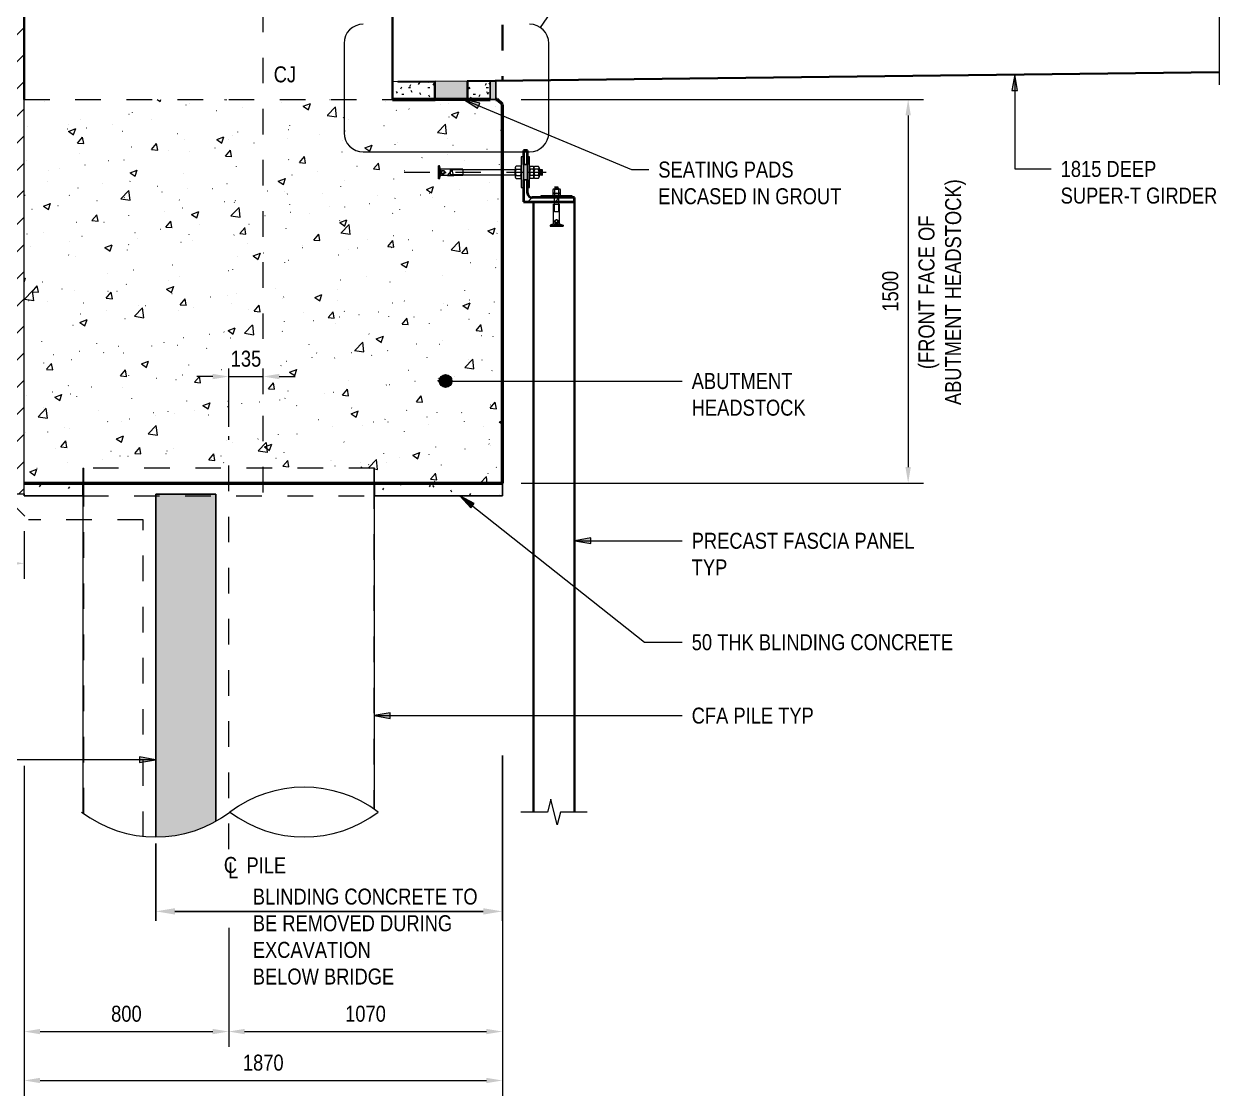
# Model space of a CAD drawing. Header units: metres. Extents: x 500.2 to 528.4, y 0.1 to 23.1.
# Drawn here: x 505.608 to 510.331, y 15.771 to 19.961 of the extents above; entities that cross this region are included whole.
import ezdxf

# ---------------------------------------------------------------- set-up
doc = ezdxf.new("R2010")
doc.units = ezdxf.units.M
for name, pattern in [('JacobsCenter', [0.015, 0.009, -0.0015, 0.003, -0.0015]), ('JacobsDash', [0.0045, 0.003, -0.0015]), ('JacobsGridLine', [0.0145, 0.01, -0.001, 0.0025, -0.001])]:
    doc.linetypes.add(name, pattern=pattern)
doc.layers.get('Defpoints').update_dxf_attribs({"color": 41})
for name, color, linetype, lineweight in [('A-ANNO-DIMS', 7, 'Continuous', 9), ('A-ANNO-NOTE', 7, 'Continuous', 9), ('A-ANNO-SYMB', 7, 'Continuous', 9), ('A-DETL', 7, 'Continuous', 13), ('A-DETL-GENF', 7, 'Continuous', 9), ('A-GENM', 7, 'Continuous', 35), ('G-ANNO-TEXT', 7, 'Continuous', 9), ('S-BEAM', 7, 'Continuous', 50), ('S-BEAM-HDLN', 7, 'JacobsDash', 18), ('S-FNDN', 7, 'Continuous', 50), ('S-FNDN-HDLN', 7, 'JacobsDash', 18), ('S-GRID', 7, 'Continuous', 9)]:
    doc.layers.add(name, color=color, linetype=linetype, lineweight=lineweight)
doc.styles.add('Arial Narrow', font='ARIALN.TTF', dxfattribs={"height": 0.0625})
doc.dimstyles.new('____ddd____', dxfattribs={"dimscale": 0.3048, "dimtxt": 0.063964, "dimasz": 0.246063, "dimexe": 0.123031, "dimexo": 0.082021, "dimgap": 0.04101, "dimtad": 1, "dimdec": 0, "dimlfac": 1000, "dimzin": 0, "dimdsep": 46, "dimtxsty": 'Arial Narrow', "dimsah": 1, "dimcen": 0.09, "dimaunit": 1, "dimadec": 4, "dimazin": 0, "dimtfac": 1, "dimtdec": 4, "dimtix": 1, "dimtmove": 0, "dimatfit": 3, "dimfxl": 1, "dimtvp": 1, "dimtolj": 1, "dimtzin": 0, "dimarcsym": 2})
doc.dimstyles.new('Dimension_Standard_O__mm_', dxfattribs={"dimscale": 0.3048, "dimtxt": 0.063964, "dimasz": 0.205052, "dimexe": 0.19685, "dimexo": 0.123031, "dimgap": 0.123031, "dimtad": 1, "dimdec": 0, "dimlfac": 1000, "dimzin": 0, "dimdsep": 46, "dimtxsty": 'Arial Narrow', "dimsah": 1, "dimcen": 0.09, "dimaunit": 1, "dimadec": 4, "dimazin": 0, "dimtfac": 1, "dimtdec": 4, "dimtix": 1, "dimtmove": 0, "dimatfit": 3, "dimfxl": 1, "dimtvp": 1, "dimtfill": 1, "dimtolj": 1, "dimtzin": 0, "dimlwd": 18, "dimlwe": 18, "dimarcsym": 2})
doc.dimstyles.new('Dimension_Standard_O__mm__1', dxfattribs={"dimscale": 0.3048, "dimtxt": 0.063964, "dimasz": 0.205052, "dimexe": 0.19685, "dimexo": 0.123031, "dimgap": 0.123031, "dimtad": 1, "dimdec": 0, "dimlfac": 1000, "dimzin": 0, "dimdsep": 46, "dimtxsty": 'Arial Narrow', "dimsah": 1, "dimcen": 0.09, "dimaunit": 1, "dimadec": 4, "dimazin": 0, "dimtfac": 1, "dimtdec": 4, "dimtix": 1, "dimtmove": 2, "dimatfit": 3, "dimfxl": 1, "dimtvp": 1, "dimtfill": 1, "dimtolj": 1, "dimtzin": 0, "dimlwd": 18, "dimlwe": 18, "dimarcsym": 2})
pattern_1 = [(45, (506.526, 21.821), (-0.053033, 0.053033), [])]
pattern_2 = [(0, (506.526, 21.821), (0.1016, 0.0254), [0.00838, -0.06782, 0.00838, -0.06782, -0.4064]), (0, (506.526, 21.821), (0.1016, 0.0254), [-0.1524, 0.00838, -0.14402, 0.00838, -0.06782, -0.1778]), (0, (506.526, 21.821), (0.1016, 0.0254), [-0.381, 0.00838, -0.04242, 0.00838, -0.11862]), (120, (506.564, 21.834), (-0.07279705, 0.07528818), [0.00838, -0.06782, 0.00838, -0.06782, -0.4064]), (120, (506.564, 21.834), (-0.07279705, 0.07528818), [-0.1524, 0.00838, -0.14402, 0.00838, -0.06782, -0.1778]), (120, (506.564, 21.834), (-0.07279705, 0.07528818), [-0.381, 0.00838, -0.04242, 0.00838, -0.11862]), (240, (506.577, 21.884), (-0.02880295, -0.10068818), [0.00838, -0.06782, 0.00838, -0.06782, -0.4064]), (240, (506.577, 21.884), (-0.02880295, -0.10068818), [-0.1524, 0.00838, -0.14402, 0.00838, -0.06782, -0.1778]), (240, (506.577, 21.884), (-0.02880295, -0.10068818), [-0.381, 0.00838, -0.04242, 0.00838, -0.11862])]
pattern_3 = [(45, (506.526, 21.821), (-0.008838835, 0.008838835), [])]

# ---------------------------------------------------------------- blocks, each defined once
blk = doc.blocks.new('BR08_20_GEN_WPC_PrecastPanel_Wall__4point - BR08_20_GEN_WPC_PrecastPanel_Wall__4point-8287844-DRG-2873066 - SECTION 1')
at = {"layer": 'A-GENM'}
for p, q in [((507.6, 19.2668), (507.6, 16.8802)), ((507.76, 16.8802), (507.76, 19.2668))]:
    blk.add_line(p, q, dxfattribs=at)
blk = doc.blocks.new('01_SFO_FRP_Pile_CastInPlace_CS_BR08 - CAST-IN-PLACE PILE - 1200-8661059-DRG-2873066 - SECTION 1')
at = {"layer": 'A-DETL', "linetype": 'JacobsDash'}
blk.add_line((506.9774, 18.225), (505.838, 18.225), dxfattribs=at)
at = {"layer": 'S-FNDN', "lineweight": 13}
for p, q in [((505.838, 18.225), (505.838, 16.8764)), ((506.9774, 16.8906), (506.9774, 18.225))]:
    blk.add_line(p, q, dxfattribs=at)
at = {"layer": 'S-FNDN-HDLN'}
for p, q in [((505.838, 18.225), (505.8407, 18.225)), ((505.8407, 18.1666), (505.8407, 18.225)), ((506.9748, 18.225), (506.9748, 18.1666)), ((506.9748, 18.225), (506.9774, 18.225)), ((505.8407, 16.8745), (505.8407, 18.1665)), ((506.9748, 18.1665), (506.9748, 16.8924))]:
    blk.add_line(p, q, dxfattribs=at)
blk = doc.blocks.new('CS_DET_Pile-Column_BreakLine - CS_Tubular BreakLine-5419999-DRG-2873066 - SECTION 1')
at = {"layer": 'A-DETL-GENF', "lineweight": 18}
for centre, start, end in [((506.7026, 16.4959), 52.9573, 127.0427), ((506.1226, 17.2644), 232.9573, 307.0427), ((506.7026, 17.2644), 232.9573, 307.0427)]:
    blk.add_arc(centre, 0.4814, start, end, dxfattribs=at)
blk = doc.blocks.new('JAC_DIT_Steel_Beam_EA_Section_2D - EA200x200x16-6247310-DRG-2873066 - SECTION 1')
at = {"layer": 'A-DETL-GENF'}
h = blk.add_hatch(dxfattribs=at)
h.set_pattern_fill('FP_4', color=256, style=0, pattern_type=2)
h.set_pattern_definition(pattern_1)
h.paths.add_polyline_path([(507.76, 19.2668), (507.76, 19.2828), (507.594, 19.2828), (507.585, 19.2852), (507.5784, 19.2918), (507.576, 19.3008), (507.576, 19.3518), (507.56, 19.3518), (507.56, 19.2668), (507.7187, 19.2668)])
h.paths.add_polyline_path([(507.5653, 19.4118), (507.576, 19.4118), (507.576, 19.4668), (507.56, 19.4668), (507.56, 19.4118)])
at = {"layer": 'A-DETL-GENF', "lineweight": 40}
for p, q in [((507.56, 19.4668), (507.56, 19.4118)), ((507.576, 19.4668), (507.56, 19.4668)), ((507.576, 19.4118), (507.576, 19.4668)), ((507.56, 19.3518), (507.56, 19.2668)), ((507.576, 19.3008), (507.576, 19.3518)), ((507.76, 19.2828), (507.594, 19.2828)), ((507.76, 19.2668), (507.76, 19.2828)), ((507.56, 19.2668), (507.76, 19.2668))]:
    blk.add_line(p, q, dxfattribs=at)
blk.add_arc((507.594, 19.3008), 0.018, 180, 270, dxfattribs=at)
blk = doc.blocks.new('BREAK LINE - INPUT VIEW SCALE_R13 - Std Break-8198805-DRG-2873066 - SECTION 1')
at = {"layer": 'A-DETL-GENF'}
for p, q in [((507.6675, 16.9302), (507.655, 16.8802)), ((507.6925, 16.8302), (507.6675, 16.9302)), ((507.655, 16.8802), (507.55, 16.8802)), ((507.705, 16.8802), (507.6925, 16.8302)), ((507.81, 16.8802), (507.705, 16.8802))]:
    blk.add_line(p, q, dxfattribs=at)
blk = doc.blocks.new('BREAK LINE - INPUT VIEW SCALE_R13 - Std Break-5547156-DRG-2873066 - SECTION 1')
at = {"layer": 'A-DETL-GENF'}
for p, q in [((510.2806, 21.9428), (510.2806, 20.8583)), ((510.3306, 20.8458), (510.2306, 20.8208)), ((510.2806, 20.8583), (510.3306, 20.8458)), ((510.2306, 20.8208), (510.2806, 20.8083)), ((510.2806, 20.8083), (510.2806, 19.7237))]:
    blk.add_line(p, q, dxfattribs=at)
blk = doc.blocks.new('DIMBLOCK1-DRG-2873066 - SECTION 1')
at = {"layer": 'A-ANNO-DIMS', "color": 0, "lineweight": 18, "transparency": 16777216}
for p, q in [((507.5509, 19.6668), (509.1248, 19.6668)), ((509.0648, 19.6043), (509.0648, 18.2291)), ((507.5509, 18.1666), (509.1248, 18.1666))]:
    blk.add_line(p, q, dxfattribs=at)
at = {"layer": 'A-ANNO-DIMS', "color": 0, "transparency": 16777216}
for points in [[(509.0543, 19.6043), (509.0752, 19.6043), (509.0648, 19.6668)], [(509.0543, 18.2291), (509.0752, 18.2291), (509.0648, 18.1666)]]:
    blk.add_solid(points, dxfattribs=at)
at = {"layer": 'Defpoints', "color": 0, "transparency": 16777216}
for p in [(507.5134, 19.6668), (507.5134, 18.1666), (509.0648, 18.1666)]:
    blk.add_point(p, dxfattribs=at)
at = {"layer": 'A-ANNO-DIMS', "color": 0, "lineweight": 18, "transparency": 16777216, "insert": (508.9953, 18.9167), "char_height": 0.0625, "width": 0.190066, "attachment_point": 5, "rotation": 90, "style": 'Arial Narrow', "bg_fill": 3, "box_fill_scale": 1.1, "bg_fill_color": 256, "bg_fill_true_color": 13158600, "bg_fill_transparency": 0}
blk.add_mtext('\\A1;1500', dxfattribs=at)
blk = doc.blocks.new('DIMBLOCK2-DRG-2873066 - SECTION 1')
at = {"layer": 'A-ANNO-DIMS', "color": 0, "lineweight": 18, "transparency": 16777216}
for p, q in [((504.6079, 18.0514), (504.6079, 17.7927)), ((505.6079, 17.9784), (505.6079, 17.7927)), ((504.6704, 17.8527), (504.8338, 17.8527)), ((505.5454, 17.8527), (505.3834, 17.8527))]:
    blk.add_line(p, q, dxfattribs=at)
at = {"layer": 'A-ANNO-DIMS', "color": 0, "transparency": 16777216}
for points in [[(504.6704, 17.8631), (504.6704, 17.8423), (504.6079, 17.8527)], [(505.5454, 17.8631), (505.5454, 17.8423), (505.6079, 17.8527)]]:
    blk.add_solid(points, dxfattribs=at)
at = {"layer": 'Defpoints', "color": 0, "transparency": 16777216}
for p in [(504.6079, 18.0889), (505.6079, 18.0159), (505.6079, 17.8527)]:
    blk.add_point(p, dxfattribs=at)
at = {"layer": 'A-ANNO-DIMS', "color": 0, "lineweight": 18, "transparency": 16777216, "insert": (504.8052, 17.971), "char_height": 0.0625, "width": 0.606748, "attachment_point": 1, "line_spacing_factor": 0.974696, "style": 'Arial Narrow', "bg_fill": 3, "box_fill_scale": 1.1, "bg_fill_color": 256, "bg_fill_true_color": 13158600, "bg_fill_transparency": 0}
blk.add_mtext('\\A1;1000NOM TYP', dxfattribs=at)
blk = doc.blocks.new('DIMBLOCK4-DRG-2873066 - SECTION 1')
at = {"layer": 'A-ANNO-DIMS', "color": 0, "lineweight": 18, "transparency": 16777216}
for p, q in [((505.6079, 17.0608), (505.6079, 15.962)), ((506.4077, 16.4275), (506.4077, 15.962)), ((505.6704, 16.022), (506.3452, 16.022))]:
    blk.add_line(p, q, dxfattribs=at)
at = {"layer": 'A-ANNO-DIMS', "color": 0, "transparency": 16777216}
for points in [[(505.6704, 16.0324), (505.6704, 16.0116), (505.6079, 16.022)], [(506.3452, 16.0324), (506.3452, 16.0116), (506.4077, 16.022)]]:
    blk.add_solid(points, dxfattribs=at)
at = {"layer": 'Defpoints', "color": 0, "transparency": 16777216}
for p in [(505.6079, 17.0983), (506.4077, 16.465), (506.4077, 16.022)]:
    blk.add_point(p, dxfattribs=at)
at = {"layer": 'A-ANNO-DIMS', "color": 0, "lineweight": 18, "transparency": 16777216, "insert": (506.0078, 16.0914), "char_height": 0.0625, "width": 0.142549, "attachment_point": 5, "style": 'Arial Narrow', "bg_fill": 3, "box_fill_scale": 1.1, "bg_fill_color": 256, "bg_fill_true_color": 13158600, "bg_fill_transparency": 0}
blk.add_mtext('\\A1;800', dxfattribs=at)
blk = doc.blocks.new('DIMBLOCK5-DRG-2873066 - SECTION 1')
at = {"layer": 'A-ANNO-DIMS', "color": 0, "lineweight": 18, "transparency": 16777216}
for p, q in [((507.4779, 17.0608), (507.4779, 15.962)), ((506.4077, 16.4275), (506.4077, 15.962)), ((506.4702, 16.022), (507.4154, 16.022))]:
    blk.add_line(p, q, dxfattribs=at)
at = {"layer": 'A-ANNO-DIMS', "color": 0, "transparency": 16777216}
for points in [[(506.4702, 16.0324), (506.4702, 16.0116), (506.4077, 16.022)], [(507.4154, 16.0324), (507.4154, 16.0116), (507.4779, 16.022)]]:
    blk.add_solid(points, dxfattribs=at)
at = {"layer": 'Defpoints', "color": 0, "transparency": 16777216}
for p in [(507.4779, 17.0983), (506.4077, 16.465), (507.4779, 16.022)]:
    blk.add_point(p, dxfattribs=at)
at = {"layer": 'A-ANNO-DIMS', "color": 0, "lineweight": 18, "transparency": 16777216, "insert": (506.9428, 16.0914), "char_height": 0.0625, "width": 0.190066, "attachment_point": 5, "style": 'Arial Narrow', "bg_fill": 3, "box_fill_scale": 1.1, "bg_fill_color": 256, "bg_fill_true_color": 13158600, "bg_fill_transparency": 0}
blk.add_mtext('\\A1;1070', dxfattribs=at)
blk = doc.blocks.new('DIMBLOCK6-DRG-2873066 - SECTION 1')
at = {"layer": 'A-ANNO-DIMS', "color": 0, "lineweight": 18, "transparency": 16777216}
for p, q in [((505.6079, 17.0608), (505.6079, 15.7707)), ((507.4779, 17.0608), (507.4779, 15.7707)), ((505.6704, 15.8307), (507.4154, 15.8307))]:
    blk.add_line(p, q, dxfattribs=at)
at = {"layer": 'A-ANNO-DIMS', "color": 0, "transparency": 16777216}
for points in [[(505.6704, 15.8411), (505.6704, 15.8203), (505.6079, 15.8307)], [(507.4154, 15.8411), (507.4154, 15.8203), (507.4779, 15.8307)]]:
    blk.add_solid(points, dxfattribs=at)
at = {"layer": 'Defpoints', "color": 0, "transparency": 16777216}
for p in [(505.6079, 17.0983), (507.4779, 17.0983), (507.4779, 15.8307)]:
    blk.add_point(p, dxfattribs=at)
at = {"layer": 'A-ANNO-DIMS', "color": 0, "lineweight": 18, "transparency": 16777216, "insert": (506.5429, 15.9001), "char_height": 0.0625, "width": 0.190066, "attachment_point": 5, "style": 'Arial Narrow', "bg_fill": 3, "box_fill_scale": 1.1, "bg_fill_color": 256, "bg_fill_true_color": 13158600, "bg_fill_transparency": 0}
blk.add_mtext('\\A1;1870', dxfattribs=at)
blk = doc.blocks.new('DIMBLOCK7-DRG-2873066 - SECTION 1')
at = {"layer": 'A-ANNO-DIMS', "color": 0, "lineweight": 18, "transparency": 16777216}
for p, q in [((506.4077, 18.3869), (506.4077, 18.6432)), ((506.5429, 18.5142), (506.5429, 18.6432)), ((506.3452, 18.5832), (506.2827, 18.5832)), ((506.4077, 18.5832), (506.5429, 18.5832)), ((506.6054, 18.5832), (506.6679, 18.5832))]:
    blk.add_line(p, q, dxfattribs=at)
at = {"layer": 'A-ANNO-DIMS', "color": 0, "transparency": 16777216}
for points in [[(506.3452, 18.5936), (506.3452, 18.5728), (506.4077, 18.5832)], [(506.6054, 18.5936), (506.6054, 18.5728), (506.5429, 18.5832)]]:
    blk.add_solid(points, dxfattribs=at)
at = {"layer": 'Defpoints', "color": 0, "transparency": 16777216}
for p in [(506.5429, 18.5832), (506.5429, 18.4767), (506.4077, 18.3494)]:
    blk.add_point(p, dxfattribs=at)
at = {"layer": 'A-ANNO-DIMS', "color": 0, "lineweight": 18, "transparency": 16777216, "insert": (506.4753, 18.6526), "char_height": 0.0625, "width": 0.142549, "attachment_point": 5, "style": 'Arial Narrow', "bg_fill": 3, "box_fill_scale": 1.1, "bg_fill_color": 256, "bg_fill_true_color": 13158600, "bg_fill_transparency": 0}
blk.add_mtext('\\A1;135', dxfattribs=at)
blk = doc.blocks.new('CS_Annot_Centreline Symbol2 - CS_Annot_Centreline Symbol-5074296-DRG-2873066 - SECTION 1')
at = {"layer": 'A-ANNO-NOTE', "char_height": 0.0625, "attachment_point": 1, "rotation": 0, "style": 'Arial Narrow'}
for s, insert, width in [('C  ', (506.511, 22.5479), 0.110232), ('L', (506.5281, 22.5268), 0.048101)]:
    blk.add_mtext(s, dxfattribs=dict(at, insert=insert, width=width))
blk = doc.blocks.new('DIMBLOCK8-DRG-2873066 - SECTION 1')
at = {"layer": 'A-ANNO-DIMS', "color": 0, "lineweight": -2, "transparency": 16777216}
for p, q in [((507.4779, 17.1019), (507.4779, 16.4545)), ((506.1227, 16.758), (506.1227, 16.4545)), ((506.1977, 16.492), (507.4029, 16.492))]:
    blk.add_line(p, q, dxfattribs=at)
at = {"layer": 'A-ANNO-DIMS', "color": 0, "transparency": 16777216}
for points in [[(506.1977, 16.5045), (506.1977, 16.4795), (506.1227, 16.492)], [(507.4029, 16.5045), (507.4029, 16.4795), (507.4779, 16.492)]]:
    blk.add_solid(points, dxfattribs=at)
at = {"layer": 'Defpoints', "color": 0, "transparency": 16777216}
for p in [(507.4779, 17.1269), (506.1227, 16.783), (507.4779, 16.492)]:
    blk.add_point(p, dxfattribs=at)
at = {"layer": 'A-ANNO-DIMS', "color": 0, "transparency": 16777216, "insert": (506.8003, 16.5416), "char_height": 0.0625, "attachment_point": 5, "style": 'Arial Narrow'}
blk.add_mtext('\\A1;\u200e', dxfattribs=at)

msp = doc.modelspace()

# ---------------------------------------------------------------- hatches: boundary and pattern name
at = {"layer": 'A-DETL-GENF'}
h = msp.add_hatch(dxfattribs=at)
h.set_pattern_fill('FP_4', color=256, style=0, pattern_type=2)
h.set_pattern_definition(pattern_1)
h.paths.add_polyline_path([(505.5079, 18.1244), (505.6079, 18.1244), (505.6079, 21.4478), (505.5079, 21.4468), (505.5079, 18.1665)])
h = msp.add_hatch(dxfattribs=at)
h.set_pattern_fill('FP_6', color=256, style=0, pattern_type=2)
h.set_pattern_definition(pattern_2)
h.paths.add_polyline_path([(507.2123, 19.667), (507.2123, 19.7371), (507.0479, 19.7352), (507.0479, 19.667)])
at = {"layer": 'A-DETL-GENF', "true_color": 0x808080}
for points in [[(507.2154, 19.6669), (507.3404, 19.667), (507.3404, 19.7387), (507.2154, 19.7372), (507.2154, 19.667)], [(507.4301, 19.6668), (507.452, 19.667), (507.452, 19.7374), (507.4301, 19.7371), (507.4301, 19.667)]]:
    msp.add_hatch(color=8, dxfattribs=at).paths.add_polyline_path(points)
at = {"layer": 'A-DETL-GENF'}
h = msp.add_hatch(dxfattribs=at)
h.set_pattern_fill('FP_6', color=256, style=0, pattern_type=2)
h.set_pattern_definition(pattern_2)
h.paths.add_polyline_path([(507.4301, 19.667), (507.4301, 19.7397), (507.3423, 19.7387), (507.3423, 19.667)])
at = {"layer": 'A-DETL-GENF', "true_color": 0xffffff}
msp.add_hatch(color=7, dxfattribs=at).paths.add_polyline_path([(507.5711, 19.3518), (507.576, 19.3518), (507.576, 19.4118), (507.56, 19.4118), (507.56, 19.3518), (507.5624, 19.3518)])
at = {"layer": 'A-DETL-GENF'}
h = msp.add_hatch(dxfattribs=at)
h.set_pattern_fill('FP_7', color=256, style=0, pattern_type=2)
h.set_pattern_definition(pattern_3)
h.paths.add_polyline_path([(507.2456, 19.3758), (507.2472, 19.376), (507.2486, 19.3766), (507.2499, 19.3776), (507.2508, 19.3788), (507.2514, 19.3803), (507.2516, 19.3818), (507.2514, 19.3834), (507.2508, 19.3848), (507.2499, 19.3861), (507.2486, 19.387), (507.2472, 19.3876), (507.2456, 19.3878), (507.2441, 19.3876), (507.2426, 19.387), (507.2414, 19.3861), (507.2404, 19.3848), (507.2398, 19.3834), (507.2396, 19.3818), (507.2398, 19.3803), (507.2404, 19.3788), (507.2414, 19.3776), (507.2426, 19.3766), (507.2441, 19.376)])
h = msp.add_hatch(dxfattribs=at)
h.set_pattern_fill('FP_7', color=256, style=0, pattern_type=2)
h.set_pattern_definition(pattern_3)
h.paths.add_polyline_path([(507.69, 19.1833), (507.6916, 19.1835), (507.693, 19.1841), (507.6943, 19.185), (507.6952, 19.1863), (507.6958, 19.1877), (507.696, 19.1893), (507.6958, 19.1908), (507.6952, 19.1923), (507.6943, 19.1935), (507.693, 19.1945), (507.6916, 19.1951), (507.69, 19.1953), (507.6885, 19.1951), (507.687, 19.1945), (507.6858, 19.1935), (507.6848, 19.1923), (507.6842, 19.1908), (507.684, 19.1893), (507.6842, 19.1877), (507.6848, 19.1863), (507.6858, 19.185), (507.687, 19.1841), (507.6885, 19.1835)])
h = msp.add_hatch(dxfattribs=at)
h.set_pattern_fill('FP_3', color=256, style=0, pattern_type=2)
h.set_pattern_definition([(0, (506.526, 21.821), (0.2032, 0.0508), [0.00838, -0.14402, 0.00838, -0.14402, -0.8128]), (0, (506.526, 21.821), (0.2032, 0.0508), [-0.3048, 0.00838, -0.29642, 0.00838, -0.14402, -0.3556]), (0, (506.526, 21.821), (0.2032, 0.0508), [-0.762, 0.00838, -0.09322, 0.00838, -0.24562]), (120, (506.602, 21.846), (-0.1455941, 0.15057636), [0.00838, -0.14402, 0.00838, -0.14402, -0.8128]), (120, (506.602, 21.846), (-0.1455941, 0.15057636), [-0.3048, 0.00838, -0.29642, 0.00838, -0.14402, -0.3556]), (120, (506.602, 21.846), (-0.1455941, 0.15057636), [-0.762, 0.00838, -0.09322, 0.00838, -0.24562]), (240, (506.627, 21.948), (-0.0576059, -0.20137636), [0.00838, -0.14402, 0.00838, -0.14402, -0.8128]), (240, (506.627, 21.948), (-0.0576059, -0.20137636), [-0.3048, 0.00838, -0.29642, 0.00838, -0.14402, -0.3556]), (240, (506.627, 21.948), (-0.0576059, -0.20137636), [-0.762, 0.00838, -0.09322, 0.00838, -0.24562])])
h.paths.add_polyline_path([(506.9779, 18.1165), (507.4779, 18.1165), (507.4779, 18.1665), (506.9779, 18.1665)])
h.paths.add_polyline_path([(505.8126, 18.1165), (505.8376, 18.1165), (505.8376, 18.1665), (505.6079, 18.1665), (505.6079, 18.1165)])
at = {"layer": 'A-DETL-GENF', "true_color": 0xf1f1f1}
msp.add_hatch(color=7, dxfattribs=at).paths.add_polyline_path([(506.1227, 16.783), (506.1614, 16.7846), (506.2, 16.7893), (506.2381, 16.7971), (506.2755, 16.8079), (506.3118, 16.8218), (506.3469, 16.8385), (506.3577, 16.8448), (506.3577, 18.1228), (506.1227, 18.1228), (506.1227, 16.7846)])
at = {"layer": 'G-ANNO-TEXT'}
for points in [[(509.4818, 19.7642), (509.4708, 19.7017), (509.4928, 19.7017)], [(507.3275, 19.6666), (507.3809, 19.6323), (507.3894, 19.6526)], [(507.3121, 18.1174), (507.3542, 18.0699), (507.3679, 18.0872)], [(507.7612, 17.9411), (507.8237, 17.9301), (507.8237, 17.9521)], [(506.9769, 17.2574), (507.0394, 17.2464), (507.0394, 17.2685)], [(506.1219, 17.0849), (506.0594, 17.0959), (506.0594, 17.0738)]]:
    msp.add_hatch(color=256, dxfattribs=at).paths.add_polyline_path(points)
h = msp.add_hatch(color=256, dxfattribs=at)
edge = h.paths.add_edge_path()
edge.add_arc((507.2559, 18.5656), 0.025, 0, 360)
at = {"layer": 'S-BEAM', "lineweight": 9, "true_color": 0xc0c0c0}
h = msp.add_hatch(dxfattribs=at)
h.set_pattern_fill('FP_1', color=9, style=0, pattern_type=2)
h.set_pattern_definition([(50, (506.526, 21.821), (0.289218, -0.025306), [0.03024, -0.33266]), (355, (506.526, 21.821), (-0.055949, 0.3033), [0.02419, -0.26613]), (100.451, (506.55, 21.819), (0.233273, 0.277996), [0.0257, -0.28272]), (46.184, (506.526, 21.902), (0.43034, -0.066747), [0.04536, -0.49899]), (96.636, (506.562, 21.896), (0.376873, 0.392794), [0.03855, -0.42408]), (351.184, (506.526, 21.902), (0.37688, 0.39279), [0.03629, -0.39919]), (21, (506.566, 21.881), (0.240687, -0.162349), [0.03024, -0.33266]), (326, (506.566, 21.881), (0.09811, 0.292397), [0.02419, -0.26613]), (71.451, (506.586, 21.868), (0.3388, 0.130048), [0.0257, -0.28272]), (37.5, (506.526, 21.821), (0.0048982, 0.13423), [0.00084, -0.26206, 0.00084, -0.26932, -0.26714]), (37.5, (506.526, 21.821), (0.0048982, 0.13423), [-0.53306, 0.00084, -0.2663]), (7.5, (506.526, 21.821), (0.106079, 0.1590367), [0.00084, -0.15319, 0.00084, -0.25602, -0.10181]), (7.5, (506.526, 21.821), (0.106079, 0.1590367), [-0.41089, 0.00084, -0.10098]), (327.5, (506.436, 21.821), (0.215251, -0.0090994), [0.00084, -0.09997, 0.00084, -0.31368, -0.41734]), (327.5, (506.436, 21.821), (0.215251, -0.0090994), [-0.41532, 0.00084, -0.4165]), (317.5, (506.396, 21.821), (0.235153, 0.040369), [0.00084, -0.13021, 0.00084, -0.20803, -0.29637]), (317.5, (506.396, 21.821), (0.235153, 0.040369), [-0.33992, 0.00084, -0.29553])])
h.paths.add_polyline_path([(507.4779, 18.1666), (507.4779, 19.6468), (507.4579, 19.6668), (505.6079, 19.667), (505.6079, 18.1666), (505.838, 18.1666), (505.838, 18.225), (506.9774, 18.225), (506.9774, 18.1666)])

# ---------------------------------------------------------------- linework, layer by layer
at = {"layer": 'A-ANNO-SYMB', "lineweight": 18}
for p, q in [((507.6268, 19.9479), (507.7787, 20.1697)), ((506.8588, 19.886), (506.8588, 19.5364))]:
    msp.add_line(p, q, dxfattribs=at)
for centre, start, end in [((506.9338, 19.886), 90, 180), ((507.5844, 19.886), 0, 90), ((506.9338, 19.5364), 180, 270)]:
    msp.add_arc(centre, 0.075, start, end, dxfattribs=at)
at = {"layer": 'A-DETL', "lineweight": 35}
for p, q in [((505.6079, 21.7484), (505.6079, 19.667)), ((507.0479, 19.667), (507.0479, 21.5536)), ((510.2806, 19.7737), (507.3404, 19.7387)), ((507.2154, 19.7372), (507.0696, 19.7354))]:
    msp.add_line(p, q, dxfattribs=at)
at = {"layer": 'A-DETL', "linetype": 'JacobsDash', "lineweight": 35}
msp.add_line((507.4779, 21.5581), (507.4779, 19.7403), dxfattribs=at)
at = {"layer": 'A-DETL', "lineweight": 18}
for p, q in [((507.2123, 19.7371), (507.0479, 19.7352)), ((507.0479, 19.7352), (507.0479, 19.667)), ((507.2123, 19.667), (507.2123, 19.7371)), ((507.3404, 19.7387), (507.2154, 19.7372)), ((507.4301, 19.7397), (507.3423, 19.7387)), ((507.3423, 19.7387), (507.3423, 19.6668)), ((507.4301, 19.7371), (507.4301, 19.7397)), ((507.452, 19.7374), (507.4301, 19.7371)), ((505.6079, 18.1244), (505.6079, 19.667)), ((507.0479, 19.667), (507.2123, 19.667)), ((507.3423, 19.6668), (507.4301, 19.6668)), ((507.56, 19.4418), (507.552, 19.4418)), ((507.552, 19.4418), (507.552, 19.3218)), ((507.56, 19.4118), (507.56, 19.4418)), ((507.584, 19.4418), (507.576, 19.4418)), ((507.576, 19.4418), (507.576, 19.4118)), ((507.584, 19.3218), (507.584, 19.4418)), ((507.528, 19.3918), (507.3236, 19.3918)), ((507.3236, 19.3718), (507.528, 19.3718)), ((507.528, 19.3997), (507.528, 19.3639)), ((507.528, 19.3718), (507.528, 19.391)), ((507.5487, 19.4057), (507.5313, 19.4057)), ((507.5313, 19.3937), (507.5487, 19.3937)), ((507.5313, 19.3699), (507.5487, 19.3699)), ((507.552, 19.3997), (507.552, 19.3639)), ((507.552, 19.3698), (507.552, 19.391)), ((507.584, 19.3997), (507.584, 19.3639)), ((507.5873, 19.4057), (507.5983, 19.4057)), ((507.5983, 19.3937), (507.5873, 19.3937)), ((507.5983, 19.3699), (507.5873, 19.3699)), ((507.6016, 19.3997), (507.6016, 19.3639)), ((507.6016, 19.3698), (507.6016, 19.391)), ((507.6049, 19.4057), (507.6183, 19.4057)), ((507.6183, 19.3937), (507.6049, 19.3937)), ((507.6183, 19.3699), (507.6049, 19.3699)), ((507.6216, 19.3997), (507.6216, 19.3639)), ((507.6216, 19.391), (507.6231, 19.394)), ((507.6216, 19.3698), (507.6216, 19.391)), ((507.6231, 19.3726), (507.6216, 19.391)), ((507.6231, 19.3726), (507.6216, 19.3698)), ((507.6231, 19.394), (507.6246, 19.391)), ((507.6246, 19.3698), (507.6231, 19.394)), ((507.6246, 19.3698), (507.6231, 19.3726)), ((507.6246, 19.391), (507.6261, 19.3938)), ((507.6246, 19.391), (507.6261, 19.3938)), ((507.6261, 19.3726), (507.6246, 19.391)), ((507.6261, 19.3726), (507.6246, 19.3698)), ((507.6261, 19.3938), (507.6276, 19.3698)), ((507.6261, 19.3938), (507.6276, 19.391)), ((507.6276, 19.3698), (507.6261, 19.3726)), ((507.6276, 19.3698), (507.6261, 19.3726)), ((507.6276, 19.391), (507.6291, 19.3938)), ((507.6276, 19.391), (507.6291, 19.3726)), ((507.6291, 19.3726), (507.6276, 19.3698)), ((507.6291, 19.3938), (507.6306, 19.391)), ((507.6306, 19.3698), (507.6291, 19.3938)), ((507.6306, 19.3698), (507.6291, 19.3726)), ((507.6306, 19.391), (507.6321, 19.3938)), ((507.6321, 19.3726), (507.6306, 19.391)), ((507.6321, 19.3726), (507.6306, 19.3698)), ((507.6321, 19.3938), (507.6336, 19.391)), ((507.6336, 19.3698), (507.6321, 19.3938)), ((507.6336, 19.3698), (507.6321, 19.3726)), ((507.6336, 19.391), (507.6336, 19.3698)), ((507.5313, 19.358), (507.5487, 19.358)), ((507.552, 19.3218), (507.56, 19.3218)), ((507.56, 19.3218), (507.56, 19.3518)), ((507.576, 19.3518), (507.576, 19.3218)), ((507.576, 19.3218), (507.584, 19.3218)), ((507.5983, 19.358), (507.5873, 19.358)), ((507.6183, 19.358), (507.6049, 19.358)), ((507.6953, 19.3238), (507.682, 19.3238)), ((507.682, 19.3238), (507.6848, 19.3228)), ((507.682, 19.3238), (507.698, 19.3228)), ((507.6848, 19.3228), (507.682, 19.3218)), ((507.682, 19.3218), (507.6848, 19.3208)), ((507.682, 19.3218), (507.698, 19.3208)), ((507.6848, 19.3208), (507.682, 19.3198)), ((507.682, 19.3198), (507.6848, 19.3188)), ((507.682, 19.3198), (507.698, 19.3188)), ((507.6848, 19.3188), (507.682, 19.3178)), ((507.682, 19.3178), (507.6848, 19.3168)), ((507.682, 19.3178), (507.6982, 19.3168)), ((507.6848, 19.3168), (507.682, 19.3158)), ((507.682, 19.3158), (507.6953, 19.3158)), ((507.6848, 19.3228), (507.6953, 19.3218)), ((507.6848, 19.3208), (507.6953, 19.3198)), ((507.6848, 19.3188), (507.6953, 19.3178)), ((507.6848, 19.3168), (507.6953, 19.3158)), ((507.698, 19.3228), (507.6953, 19.3238)), ((507.6953, 19.3218), (507.698, 19.3228)), ((507.698, 19.3208), (507.6953, 19.3218)), ((507.6953, 19.3198), (507.698, 19.3208)), ((507.698, 19.3188), (507.6953, 19.3198)), ((507.6953, 19.3178), (507.698, 19.3188)), ((507.6982, 19.3168), (507.6953, 19.3178)), ((507.6953, 19.3158), (507.6982, 19.3168)), ((507.6299, 19.2908), (507.7502, 19.2908)), ((507.6299, 19.2828), (507.6299, 19.2908)), ((507.6299, 19.2828), (507.6299, 19.2908)), ((507.6299, 19.2828), (507.7502, 19.2828)), ((507.6499, 19.2908), (507.7302, 19.2908)), ((507.675, 19.3137), (507.675, 19.3019)), ((507.675, 19.2977), (507.675, 19.2939)), ((507.6774, 19.2908), (507.6774, 19.2918)), ((507.7027, 19.2908), (507.6774, 19.2908)), ((507.6789, 19.2998), (507.7012, 19.2998)), ((507.6789, 19.2918), (507.7012, 19.2918)), ((507.681, 19.2828), (507.681, 19.2678)), ((507.682, 19.2908), (507.698, 19.2908)), ((507.682, 19.2268), (507.682, 19.2908)), ((507.6827, 19.3019), (507.6827, 19.3137)), ((507.6827, 19.3019), (507.6827, 19.3137)), ((507.6827, 19.2939), (507.6827, 19.2977)), ((507.6973, 19.3137), (507.6973, 19.3019)), ((507.6973, 19.3137), (507.6973, 19.3019)), ((507.6973, 19.2977), (507.6973, 19.2939)), ((507.698, 19.2908), (507.698, 19.2268)), ((507.7027, 19.2918), (507.7027, 19.2908)), ((507.705, 19.3019), (507.705, 19.3137)), ((507.705, 19.2939), (507.705, 19.2977)), ((507.7502, 19.2908), (507.7502, 19.2828)), ((507.7502, 19.2908), (507.7502, 19.2828)), ((507.6781, 19.1802), (507.6781, 19.2568)), ((507.6781, 19.2568), (507.702, 19.2568)), ((507.698, 19.2268), (507.682, 19.2268)), ((507.702, 19.1802), (507.702, 19.2568)), ((507.6781, 19.1802), (507.6645, 19.1748)), ((507.6645, 19.1748), (507.7156, 19.1748)), ((507.6645, 19.1748), (507.6645, 19.1718)), ((507.6781, 19.1802), (507.702, 19.1802)), ((507.702, 19.1802), (507.7156, 19.1748)), ((507.7156, 19.1748), (507.7156, 19.1718)), ((507.6645, 19.1718), (507.7156, 19.1718)), ((505.5079, 18.1244), (505.6079, 18.1244))]:
    msp.add_line(p, q, dxfattribs=at)
at = {"layer": 'A-DETL', "lineweight": 25}
for p, q in [((507.2154, 19.7372), (507.2154, 19.6669)), ((507.3404, 19.6669), (507.3404, 19.7387)), ((507.4301, 19.7371), (507.4301, 19.6668)), ((507.452, 19.6668), (507.452, 19.7374)), ((507.2154, 19.6669), (507.3404, 19.6669)), ((507.4301, 19.6668), (507.452, 19.6668)), ((507.576, 19.4118), (507.56, 19.4118)), ((507.56, 19.4118), (507.56, 19.3518)), ((507.576, 19.3518), (507.576, 19.4118)), ((507.56, 19.3518), (507.576, 19.3518)), ((505.8376, 18.1665), (505.6079, 18.1665)), ((505.8376, 18.1165), (505.8376, 18.1665)), ((506.9779, 18.1665), (506.9779, 18.1165)), ((507.4779, 18.1665), (506.9779, 18.1665)), ((507.4779, 18.1165), (507.4779, 18.1665)), ((505.6079, 18.1244), (505.6079, 18.1165)), ((505.6079, 18.1165), (505.8376, 18.1165)), ((506.9779, 18.1165), (507.4779, 18.1165))]:
    msp.add_line(p, q, dxfattribs=at)
at = {"layer": 'A-DETL', "linetype": 'JacobsDash', "lineweight": 18}
msp.add_line((505.6079, 19.667), (507.0479, 19.667), dxfattribs=at)
at = {"layer": 'A-DETL', "lineweight": 50}
msp.add_line((507.4779, 19.6468), (507.4579, 19.6668), dxfattribs=at)
at = {"layer": 'A-DETL', "linetype": 'JacobsCenter', "lineweight": 18}
for p, q in [((507.0943, 19.3818), (507.56, 19.3818)), ((507.576, 19.3818), (507.6493, 19.3818)), ((507.576, 19.3518), (507.56, 19.3518))]:
    msp.add_line(p, q, dxfattribs=at)
at = {"layer": 'A-DETL', "lineweight": 9}
for p, q in [((507.2286, 19.3568), (507.2286, 19.4068)), ((507.2316, 19.3568), (507.2316, 19.4068)), ((507.2366, 19.3943), (507.2316, 19.4068)), ((507.2316, 19.3568), (507.2366, 19.3693)), ((507.3236, 19.3943), (507.2366, 19.3943)), ((507.2366, 19.3943), (507.2366, 19.3693)), ((507.3236, 19.3693), (507.2366, 19.3693)), ((507.3236, 19.3918), (507.2736, 19.3918)), ((507.2736, 19.3918), (507.2736, 19.3718)), ((507.3236, 19.3718), (507.2736, 19.3718)), ((507.3236, 19.3943), (507.3236, 19.3693))]:
    msp.add_line(p, q, dxfattribs=at)
at = {"layer": 'A-DETL', "linetype": 'JacobsCenter', "lineweight": 9}
for p, q in [((507.2316, 19.4068), (507.2286, 19.4068)), ((507.2316, 19.3568), (507.2286, 19.3568))]:
    msp.add_line(p, q, dxfattribs=at)
at = {"layer": 'A-DETL', "color": 143, "linetype": 'JacobsDash', "lineweight": 18, "true_color": 0x78aac8}
for p, q in [((505.3979, 18.2494), (505.6245, 18.0228)), ((506.0727, 18.0228), (505.6245, 18.0228)), ((506.0727, 16.783), (506.0727, 18.0228))]:
    msp.add_line(p, q, dxfattribs=at)
at = {"layer": 'A-DETL', "linetype": 'JacobsDash', "lineweight": 9}
msp.add_line((505.8376, 18.1165), (506.9779, 18.1165), dxfattribs=at)
at = {"layer": 'A-DETL', "color": 9, "lineweight": 25, "true_color": 0xc3c3c3}
for p, q in [((506.3577, 18.1228), (506.1227, 18.1228)), ((506.1227, 18.1228), (506.1227, 16.783)), ((506.3577, 16.8448), (506.3577, 18.1228))]:
    msp.add_line(p, q, dxfattribs=at)
at = {"layer": 'A-DETL', "color": 8, "lineweight": 25, "true_color": 0x808080}
for p, q in [((506.1227, 16.783), (506.1227, 18.1228)), ((506.3577, 18.1228), (506.1227, 18.1228)), ((506.3577, 16.8444), (506.3577, 18.1228))]:
    msp.add_line(p, q, dxfattribs=at)
at = {"layer": 'A-DETL', "lineweight": 9}
msp.add_circle((507.2456, 19.3818), 0.0075, dxfattribs=at)
at = {"layer": 'A-DETL', "lineweight": 18}
msp.add_circle((507.69, 19.1893), 0.0075, dxfattribs=at)
at = {"layer": 'A-DETL', "lineweight": 9}
for centre, start, end in [((507.2456, 19.3818), 90, 270), ((507.2456, 19.3818), 270, 90), ((507.69, 19.1893), 360, 180), ((507.69, 19.1893), 180, 0)]:
    msp.add_arc(centre, 0.006, start, end, dxfattribs=at)
at = {"layer": 'A-DETL', "lineweight": 18}
for centre, radius, start, end in [((507.5351, 19.3997), 0.00706, 122.1761, 237.8239), ((507.5511, 19.3818), 0.0231, 149.0014, 210.9986), ((507.5351, 19.3639), 0.00706, 122.1761, 237.8239), ((507.545, 19.3997), 0.00706, 302.1761, 57.8239), ((507.5289, 19.3818), 0.0231, 329.0014, 30.9986), ((507.545, 19.3639), 0.00706, 302.1761, 57.8239), ((507.5911, 19.3997), 0.00706, 122.1761, 237.8239), ((507.6071, 19.3818), 0.0231, 149.0014, 210.9986), ((507.5911, 19.3639), 0.00706, 122.1761, 237.8239), ((507.5945, 19.3997), 0.00706, 302.1761, 57.8239), ((507.5785, 19.3818), 0.0231, 329.0014, 30.9986), ((507.5945, 19.3639), 0.00706, 302.1761, 57.8239), ((507.6086, 19.3997), 0.00706, 122.1761, 237.8239), ((507.6247, 19.3818), 0.0231, 149.0014, 210.9986), ((507.6086, 19.3639), 0.00706, 122.1761, 237.8239), ((507.6145, 19.3997), 0.00706, 302.1761, 57.8239), ((507.5985, 19.3818), 0.0231, 329.0014, 30.9986), ((507.6145, 19.3639), 0.00706, 302.1761, 57.8239), ((507.6789, 19.3112), 0.00458, 32.7791, 147.2209), ((507.69, 19.3021), 0.0137, 57.902, 122.098), ((507.7012, 19.3112), 0.00458, 32.7791, 147.2209), ((507.6789, 19.3044), 0.00458, 212.7791, 327.2209), ((507.6789, 19.2952), 0.00458, 32.7791, 147.2209), ((507.6789, 19.2964), 0.00458, 212.7791, 327.2209), ((507.69, 19.3136), 0.0137, 237.902, 302.098), ((507.69, 19.2861), 0.0137, 57.902, 122.098), ((507.69, 19.3056), 0.0137, 237.902, 302.098), ((507.7012, 19.3044), 0.00458, 212.7791, 327.2209), ((507.7012, 19.2952), 0.00458, 32.7791, 147.2209), ((507.7012, 19.2964), 0.00458, 212.7791, 327.2209)]:
    msp.add_arc(centre, radius, start, end, dxfattribs=at)
at = {"layer": 'G-ANNO-TEXT'}
for p, q in [((509.4818, 19.7642), (509.4708, 19.7017)), ((509.4928, 19.7017), (509.4818, 19.7642)), ((509.4818, 19.7642), (509.4818, 19.395)), ((509.4708, 19.7017), (509.4928, 19.7017)), ((507.3275, 19.6666), (507.3809, 19.6323)), ((507.3894, 19.6526), (507.3275, 19.6666)), ((507.3809, 19.6323), (507.3894, 19.6526)), ((509.4818, 19.395), (509.6236, 19.395)), ((507.3121, 18.1174), (507.3542, 18.0699)), ((507.3679, 18.0872), (507.3121, 18.1174)), ((507.3121, 18.1174), (508.034, 17.5444)), ((507.3542, 18.0699), (507.3679, 18.0872)), ((507.8237, 17.9521), (507.7612, 17.9411)), ((507.8237, 17.9301), (507.8237, 17.9521)), ((507.7612, 17.9411), (507.8237, 17.9301)), ((507.7612, 17.9411), (508.1809, 17.9411)), ((508.034, 17.5444), (508.1809, 17.5444)), ((507.0394, 17.2685), (506.9769, 17.2574)), ((506.9769, 17.2574), (507.0394, 17.2464)), ((506.9769, 17.2574), (508.1809, 17.2574)), ((507.0394, 17.2464), (507.0394, 17.2685))]:
    msp.add_line(p, q, dxfattribs=at)
msp.add_circle((507.2559, 18.5656), 0.025, dxfattribs=at)
at = {"layer": 'S-BEAM'}
for p, q in [((507.0479, 19.667), (507.2154, 19.667)), ((507.4301, 19.6668), (507.0479, 19.6668)), ((507.3404, 19.667), (507.4301, 19.667)), ((507.452, 19.667), (507.4578, 19.667)), ((507.4579, 19.6668), (507.452, 19.6668)), ((507.4779, 18.1666), (507.4779, 19.6468)), ((505.6079, 18.1666), (507.4779, 18.1666))]:
    msp.add_line(p, q, dxfattribs=at)
at = {"layer": 'S-BEAM-HDLN', "color": 8, "true_color": 0x808080}
for p, q in [((507.0479, 19.6668), (507.0479, 19.667)), ((505.838, 18.1667), (505.6079, 18.1667)), ((506.9774, 18.1667), (505.8381, 18.1667)), ((507.4779, 18.1667), (506.9775, 18.1667))]:
    msp.add_line(p, q, dxfattribs=at)
at = {"layer": 'S-GRID', "linetype": 'JacobsGridLine', "lineweight": 18}
for p, q in [((506.5429, 18.13), (506.5429, 22.4641)), ((506.4077, 16.7352), (506.4077, 18.3494))]:
    msp.add_line(p, q, dxfattribs=at)

# ---------------------------------------------------------------- block references
at = {"layer": 'A-DETL', "linetype": 'JacobsDash'}
msp.add_blockref('01_SFO_FRP_Pile_CastInPlace_CS_BR08 - CAST-IN-PLACE PILE - 1200-8661059-DRG-2873066 - SECTION 1', (0, 0), dxfattribs=at)
at = {"layer": 'A-DETL-GENF'}
for name in ['BREAK LINE - INPUT VIEW SCALE_R13 - Std Break-5547156-DRG-2873066 - SECTION 1', 'JAC_DIT_Steel_Beam_EA_Section_2D - EA200x200x16-6247310-DRG-2873066 - SECTION 1', 'CS_DET_Pile-Column_BreakLine - CS_Tubular BreakLine-5419999-DRG-2873066 - SECTION 1', 'BREAK LINE - INPUT VIEW SCALE_R13 - Std Break-8198805-DRG-2873066 - SECTION 1']:
    msp.add_blockref(name, (0, 0), dxfattribs=at)
at = {"layer": 'A-GENM'}
msp.add_blockref('BR08_20_GEN_WPC_PrecastPanel_Wall__4point - BR08_20_GEN_WPC_PrecastPanel_Wall__4point-8287844-DRG-2873066 - SECTION 1', (0, 0), dxfattribs=at)

# ---------------------------------------------------------------- texts
at = {"layer": 'G-ANNO-TEXT', "char_height": 0.0625, "attachment_point": 1, "style": 'Arial Narrow', "bg_fill": 3, "box_fill_scale": 1, "bg_fill_color": 256, "bg_fill_true_color": 13158600, "bg_fill_transparency": 0}
for s, insert in [('CJ', (506.5839, 19.796)), ('1815 DEEP ', (509.6611, 19.4262)), ('SUPER-T GIRDER', (509.6611, 19.322)), ('PRECAST FASCIA PANEL', (508.2184, 17.9723)), ('TYP ', (508.2184, 17.8681)), ('50 THK BLINDING CONCRETE', (508.2184, 17.5757)), ('CFA PILE TYP', (508.2184, 17.2887))]:
    msp.add_mtext(s, dxfattribs=dict(at, insert=insert))

# ---------------------------------------------------------------- next in the draw order: dimensions: what is measured, and where the dimension line sits
at = {"layer": 'A-ANNO-DIMS', "lineweight": 18}
dim = msp.add_linear_dim(base=(509.0648, 18.1666), p1=(507.5134, 19.6668), p2=(507.5134, 18.1666), angle=270, dimstyle='Dimension_Standard_O__mm_', override={"dimpost": '<>', "dimfxl": 1.500249}, dxfattribs=at)
dim.commit()
dim.dimension.update_dxf_attribs({"geometry": 'DIMBLOCK1-DRG-2873066 - SECTION 1', "text_midpoint": (508.9953, 18.9167)})
for base, p1, p2, override, picture, middle in [((506.5429, 18.5832), (506.4077, 18.3494), (506.5429, 18.4767), {"dimpost": '<>', "dimfxl": 0.185705}, 'DIMBLOCK7-DRG-2873066 - SECTION 1', (506.4753, 18.6526)), ((506.4077, 16.022), (505.6079, 17.0983), (506.4077, 16.465), {"dimpost": '<>', "dimfxl": 1.020147}, 'DIMBLOCK4-DRG-2873066 - SECTION 1', (506.0078, 16.0914))]:
    dim = msp.add_linear_dim(base=base, p1=p1, p2=p2, dimstyle='Dimension_Standard_O__mm_', override=override, dxfattribs=at)
    dim.commit()
    dim.dimension.update_dxf_attribs({"geometry": picture, "text_midpoint": middle})
dim = msp.add_linear_dim(base=(505.6079, 17.8527), p1=(504.6079, 18.0889), p2=(505.6079, 18.0159), dimstyle='Dimension_Standard_O__mm__1', override={"dimpost": '<>NOM TYP', "dimfxl": 1.002658}, dxfattribs=at)
dim.commit()
dim.dimension.update_dxf_attribs({"geometry": 'DIMBLOCK2-DRG-2873066 - SECTION 1', "text_midpoint": (505.1086, 17.9293), "dimtype": 160})

# ---------------------------------------------------------------- next in the draw order: linework, layer by layer
at = {"layer": 'A-ANNO-SYMB', "lineweight": 18}
for p, q in [((507.6594, 19.5364), (507.6594, 19.886)), ((506.9338, 19.4614), (507.5844, 19.4614))]:
    msp.add_line(p, q, dxfattribs=at)
msp.add_arc((507.5844, 19.5364), 0.075, 270, 0, dxfattribs=at)
at = {"layer": 'G-ANNO-TEXT'}
for p, q in [((507.3275, 19.6666), (507.9829, 19.3925)), ((507.9829, 19.3925), (508.0502, 19.3925)), ((507.2559, 18.5656), (508.1809, 18.5656))]:
    msp.add_line(p, q, dxfattribs=at)

# ---------------------------------------------------------------- next in the draw order: texts
at = {"layer": 'G-ANNO-TEXT', "char_height": 0.0625, "attachment_point": 1, "style": 'Arial Narrow', "bg_fill": 3, "box_fill_scale": 1, "bg_fill_color": 256, "bg_fill_true_color": 13158600, "bg_fill_transparency": 0}
for s, insert in [('SEATING PADS ', (508.0877, 19.4237)), ('ENCASED IN GROUT', (508.0877, 19.3195)), ('ABUTMENT ', (508.2184, 18.5969)), ('HEADSTOCK', (508.2184, 18.4927))]:
    msp.add_mtext(s, dxfattribs=dict(at, insert=insert))
at = {"layer": 'G-ANNO-TEXT', "insert": (509.1052, 18.6122), "char_height": 0.0625, "attachment_point": 1, "rotation": 90, "style": 'Arial Narrow', "bg_fill": 3, "box_fill_scale": 1, "bg_fill_color": 256, "bg_fill_transparency": 0}
msp.add_mtext('(FRONT FACE OF ', dxfattribs=at)

# ---------------------------------------------------------------- next in the draw order: dimensions: what is measured, and where the dimension line sits
at = {"layer": 'A-ANNO-DIMS', "lineweight": 18}
dim = msp.add_linear_dim(base=(507.4779, 16.022), p1=(506.4077, 16.465), p2=(507.4779, 17.0983), dimstyle='Dimension_Standard_O__mm_', override={"dimpost": '<>', "dimfxl": 1.243496}, dxfattribs=at)
dim.commit()
dim.dimension.update_dxf_attribs({"geometry": 'DIMBLOCK5-DRG-2873066 - SECTION 1', "text_midpoint": (506.9428, 16.0914)})

# ---------------------------------------------------------------- next in the draw order: texts
at = {"layer": 'G-ANNO-TEXT', "insert": (509.2094, 18.4716), "char_height": 0.0625, "attachment_point": 1, "rotation": 90, "style": 'Arial Narrow', "bg_fill": 3, "box_fill_scale": 1, "bg_fill_color": 256, "bg_fill_transparency": 0}
msp.add_mtext('ABUTMENT HEADSTOCK)', dxfattribs=at)

# ---------------------------------------------------------------- next in the draw order: dimensions: what is measured, and where the dimension line sits
at = {"layer": 'A-ANNO-DIMS', "lineweight": 18}
dim = msp.add_linear_dim(base=(507.4779, 15.8307), p1=(505.6079, 17.0983), p2=(507.4779, 17.0983), dimstyle='Dimension_Standard_O__mm_', override={"dimpost": '<>', "dimfxl": 1.87}, dxfattribs=at)
dim.commit()
dim.dimension.update_dxf_attribs({"geometry": 'DIMBLOCK6-DRG-2873066 - SECTION 1', "text_midpoint": (506.5429, 15.9001)})

# ---------------------------------------------------------------- next in the draw order: linework, layer by layer
at = {"layer": 'G-ANNO-TEXT'}
for p, q in [((506.1219, 17.0849), (505.1186, 17.0849)), ((506.1219, 17.0849), (506.0594, 17.0959)), ((506.0594, 17.0959), (506.0594, 17.0738)), ((506.0594, 17.0738), (506.1219, 17.0849))]:
    msp.add_line(p, q, dxfattribs=at)

# ---------------------------------------------------------------- next in the draw order: block references
at = {"layer": 'A-ANNO-NOTE', "rotation": 359.9999650056939}
msp.add_blockref('CS_Annot_Centreline Symbol2 - CS_Annot_Centreline Symbol-5074296-DRG-2873066 - SECTION 1', (-0.1222, -5.8428), dxfattribs=at)

# ---------------------------------------------------------------- next in the draw order: texts
at = {"layer": 'A-ANNO-NOTE', "insert": (506.4774, 16.7034), "char_height": 0.0625, "attachment_point": 1, "style": 'Arial Narrow', "bg_fill": 3, "box_fill_scale": 1, "bg_fill_color": 256, "bg_fill_true_color": 13158600, "bg_fill_transparency": 0}
msp.add_mtext('PILE', dxfattribs=at)
at = {"layer": 'G-ANNO-TEXT', "char_height": 0.0625, "attachment_point": 1, "style": 'Arial Narrow', "bg_fill": 3, "box_fill_scale": 1, "bg_fill_color": 256, "bg_fill_transparency": 0}
for s, insert in [('EXCAVATION', (506.502, 16.3727)), ('BELOW BRIDGE', (506.502, 16.2685))]:
    msp.add_mtext(s, dxfattribs=dict(at, insert=insert))

# ---------------------------------------------------------------- next in the draw order: dimensions: what is measured, and where the dimension line sits
at = {"layer": 'A-ANNO-DIMS'}
dim = msp.add_linear_dim(base=(507.4779, 16.492), p1=(506.1227, 16.783), p2=(507.4779, 17.1269), text='\u200e', dimstyle='____ddd____', override={"dimpost": '<>', "dimfxl": 1.398142}, dxfattribs=at)
dim.commit()
dim.dimension.update_dxf_attribs({"geometry": 'DIMBLOCK8-DRG-2873066 - SECTION 1', "text_midpoint": (506.8003, 16.5416)})

# ---------------------------------------------------------------- next in the draw order: texts
at = {"layer": 'G-ANNO-TEXT', "char_height": 0.0625, "attachment_point": 1, "style": 'Arial Narrow', "bg_fill": 3, "box_fill_scale": 1, "bg_fill_color": 256, "bg_fill_transparency": 0}
for s, insert in [('BLINDING CONCRETE TO ', (506.502, 16.5811)), ('BE REMOVED DURING ', (506.502, 16.4769))]:
    msp.add_mtext(s, dxfattribs=dict(at, insert=insert))

doc.saveas('drawing.dxf')
